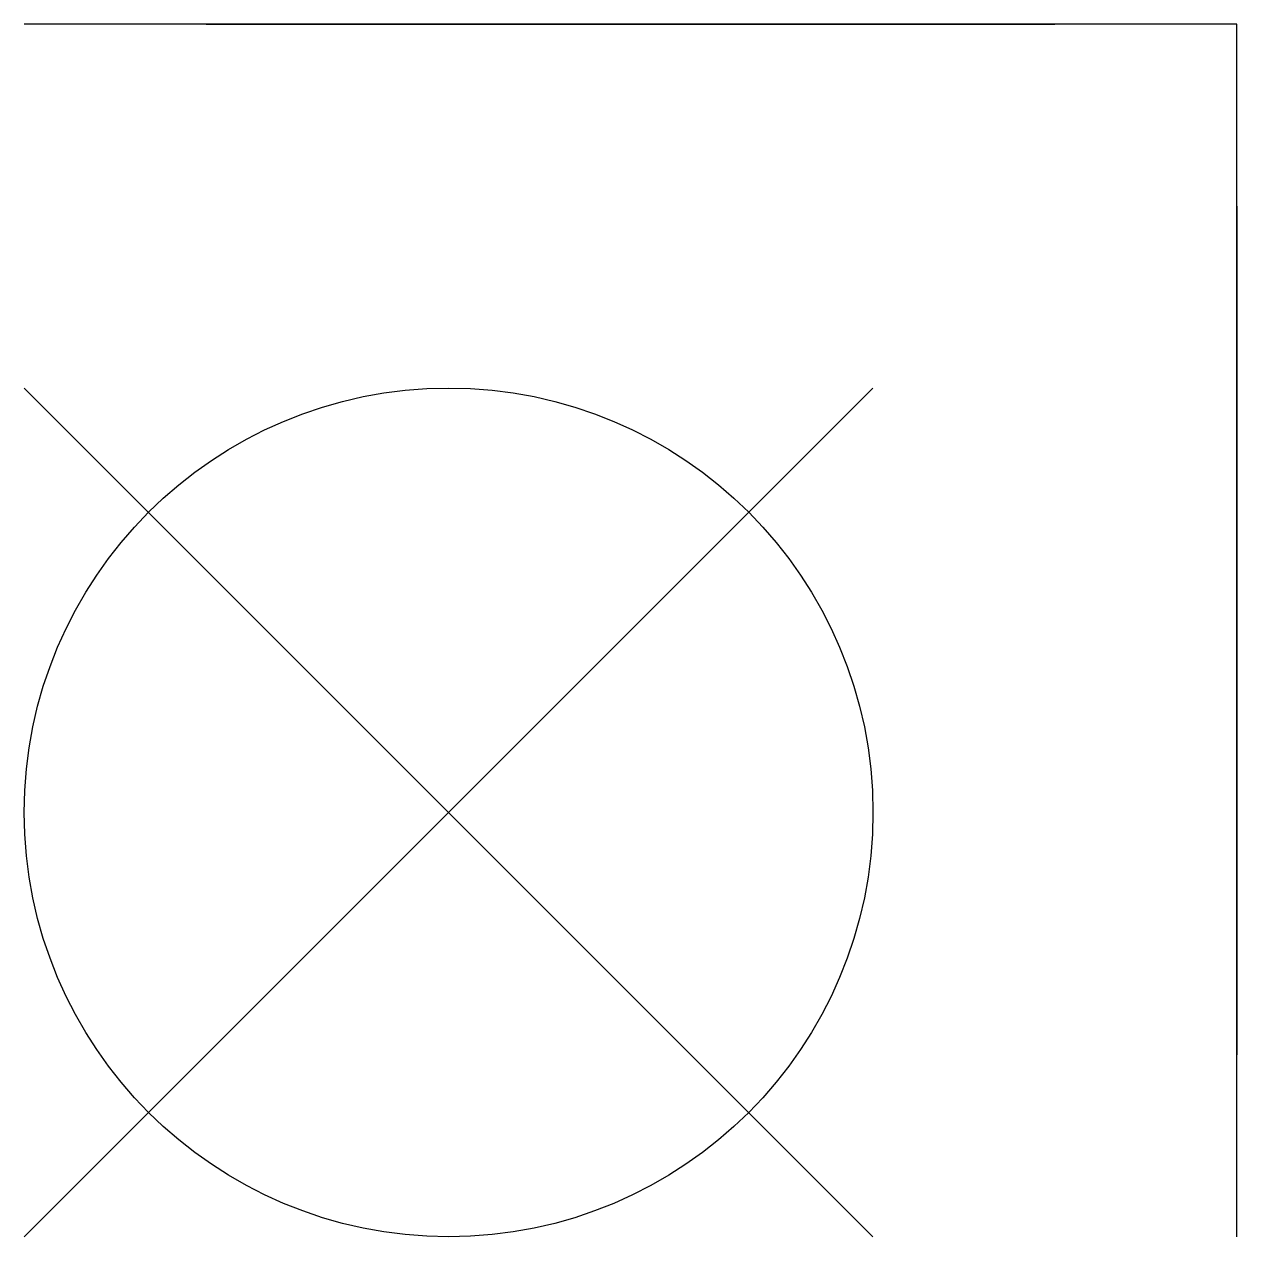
# Model space of a CAD drawing. Header units: millimetres. Extents: x 0 to 100, y 0 to 100.
import ezdxf

# ---------------------------------------------------------------- set-up
doc = ezdxf.new("R2010")
doc.units = ezdxf.units.MM

msp = doc.modelspace()

# ---------------------------------------------------------------- linework, layer by layer
at = {"extrusion": (1, -2.22045e-16, 2.22045e-16)}
for p, q in [((100, 100), (0, 100, 100)), ((100, 100, 100), (0, 100)), ((70, 0, 170), (0, 70, 170)), ((0, 0, 170), (70, 70, 170))]:
    msp.add_line(p, q, dxfattribs=at)
for p, q in [((100, 0, 50), (100, 100, 50)), ((100, 50, 100), (100, 50))]:
    msp.add_line(p, q)
at = {"extrusion": (-4.44089e-16, -1, -4.93038e-32)}
msp.add_circle((50, 50, -100), 35, dxfattribs=at)
at = {"extrusion": (1, -2.22045e-16, 2.22045e-16)}
msp.add_circle((50, 50, 100), 35, dxfattribs=at)
msp.add_circle((35, 35, 170), 35)

doc.saveas('drawing.dxf')
